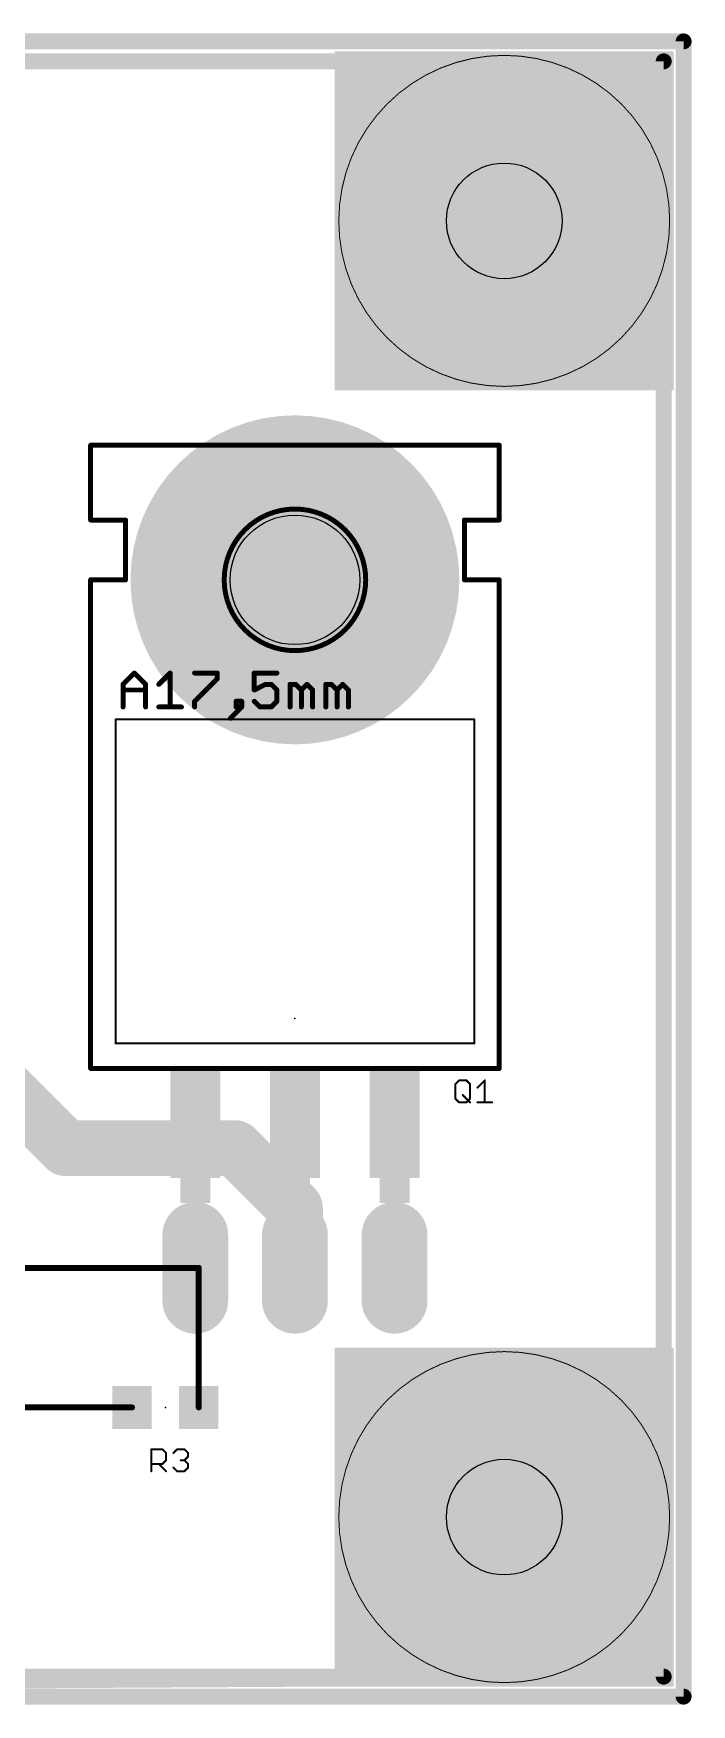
# Model space of a CAD drawing. Extents: x -0.2 to 44.7, y 0.1 to 42.6.
# Drawn here: x 27.88 to 44.65, y 0.05 to 42.62 of the extents above; entities that cross this region are included whole.
import ezdxf

# ---------------------------------------------------------------- set-up
doc = ezdxf.new("R2010")
doc.units = 0
for name, color, linetype in [('1', 22, 'CONTINUOUS'), ('16', 175, 'CONTINUOUS'), ('17', 82, 'CONTINUOUS'), ('20', 7, 'CONTINUOUS'), ('21', 253, 'CONTINUOUS'), ('23', 7, 'CONTINUOUS'), ('25', 253, 'CONTINUOUS'), ('41', 22, 'CONTINUOUS'), ('42', 175, 'CONTINUOUS'), ('43', 82, 'CONTINUOUS')]:
    doc.layers.add(name, color=color, linetype=linetype)

# ---------------------------------------------------------------- blocks, each defined once
blk = doc.blocks.new('RECT')
blk.add_solid([(-0.5, -0.5), (0.5, -0.5), (-0.5, 0.5), (0.5, 0.5)])
blk = doc.blocks.new('LONGP100')
at = {"const_width": 1}
blk.add_lwpolyline([(-0.5, 0), (0.5, 0)], dxfattribs=at)
at = {"const_width": 0.5}
for points in [[(-0.5, 0.25, 1), (-0.5, -0.25)], [(0.5, -0.25, 1), (0.5, 0.25)]]:
    blk.add_lwpolyline(points, format="xyb", dxfattribs=at)

msp = doc.modelspace()

# ---------------------------------------------------------------- linework, layer by layer
at = {"layer": '1'}
for points, const_width in [([(0.508, 41.91), (43.942, 41.91)], 0.4064), ([(43.942, 41.91), (43.942, 0.762)], 0.4064), ([(28.702, 14.224), (26.924, 16.002)], 1.4224), ([(33.02, 14.224), (28.702, 14.224)], 1.4224), ([(34.544, 12.7), (33.02, 14.224)], 1.4224), ([(34.544, 11.176), (34.544, 12.7)], 1.4224), ([(27.432, 11.176), (32.004, 11.176)], 0.1524), ([(32.004, 11.176), (32.092, 11.176)], 0.1524), ([(32.092, 11.176), (32.092, 7.62)], 0.1524), ([(30.392, 7.62), (27.266, 7.62)], 0.1524), ([(43.942, 0.762), (0.254, 0.508)], 0.4064)]:
    msp.add_lwpolyline(points, dxfattribs=dict(at, const_width=const_width))
for points, const_width in [([(44.0436, 41.91, 1), (43.8404, 41.91)], 0.2032), ([(43.942, 41.8084, 1), (43.942, 42.0116)], 0.2032), ([(28.702, 14.5796, 1), (28.702, 13.8684)], 0.7112), ([(33.2714, 14.4754, 1), (32.7686, 13.9726)], 0.7112), ([(33.02, 13.8684, 1), (33.02, 14.5796)], 0.7112), ([(28.4506, 13.9726, 1), (28.9534, 14.4754)], 0.7112), ([(34.8996, 12.7, 1), (34.1884, 12.7)], 0.7112), ([(34.2926, 12.4486, 1), (34.7954, 12.9514)], 0.7112), ([(34.1884, 11.176, 1), (34.8996, 11.176)], 0.7112), ([(32.004, 11.2141, 1), (32.004, 11.1379)], 0.0762), ([(32.004, 11.1379, 1), (32.004, 11.2141)], 0.0762), ([(32.1301, 11.176, 1), (32.0539, 11.176)], 0.0762), ([(32.092, 11.1379, 1), (32.092, 11.2141)], 0.0762), ([(30.392, 7.5819, 1), (30.392, 7.6581)], 0.0762), ([(32.0539, 7.62, 1), (32.1301, 7.62)], 0.0762), ([(43.8404, 0.762, 1), (44.0436, 0.762)], 0.2032), ([(43.9426, 0.6604, 1), (43.9414, 0.8636)], 0.2032)]:
    msp.add_lwpolyline(points, format="xyb", dxfattribs=dict(at, const_width=const_width))
at = {"layer": '16', "const_width": 0.4064}
for points in [[(0.508, 41.91), (43.942, 41.91)], [(43.942, 41.91), (43.942, 0.762)], [(43.942, 0.762), (0.508, 0.762)]]:
    msp.add_lwpolyline(points, dxfattribs=at)
at = {"layer": '16', "const_width": 0.2032}
for points in [[(44.0436, 41.91, 1), (43.8404, 41.91)], [(43.942, 41.8084, 1), (43.942, 42.0116)], [(43.8404, 0.762, 1), (44.0436, 0.762)], [(43.942, 0.6604, 1), (43.942, 0.8636)]]:
    msp.add_lwpolyline(points, format="xyb", dxfattribs=at)
at = {"layer": '20', "const_width": 0.4064}
for points in [[(0, 42.418), (44.45, 42.418)], [(44.45, 42.418), (44.45, 0.254)], [(0, 0.254), (44.45, 0.254)]]:
    msp.add_lwpolyline(points, dxfattribs=at)
at = {"layer": '20', "const_width": 0.2032}
for points in [[(44.5516, 42.418, 1), (44.3484, 42.418)], [(44.45, 42.3164, 1), (44.45, 42.5196)], [(44.45, 0.1524, 1), (44.45, 0.3556)], [(44.3484, 0.254, 1), (44.5516, 0.254)]]:
    msp.add_lwpolyline(points, format="xyb", dxfattribs=at)
at = {"layer": '20'}
for centre, radius in [((39.878, 37.846), 1.4732), ((34.544, 28.702), 1.651), ((39.878, 4.826), 1.4732)]:
    msp.add_circle(centre, radius, dxfattribs=at)
at = {"layer": '21'}
for points, const_width in [([(39.751, 32.131), (29.337, 32.131)], 0.127), ([(29.337, 30.226), (29.337, 32.131)], 0.127), ([(39.751, 30.226), (39.751, 32.131)], 0.127), ([(30.226, 30.226), (29.337, 30.226)], 0.127), ([(30.226, 28.702), (30.226, 30.226)], 0.127), ([(38.862, 28.702), (38.862, 30.226)], 0.127), ([(38.862, 30.226), (39.751, 30.226)], 0.127), ([(29.337, 16.256), (29.337, 28.702)], 0.127), ([(29.337, 28.702), (30.226, 28.702)], 0.127), ([(39.751, 28.702), (38.862, 28.702)], 0.127), ([(39.751, 16.256), (39.751, 28.702)], 0.127), ([(30.1625, 26.0397), (30.4506, 26.3278)], 0.127), ([(30.1625, 25.4635), (30.1625, 26.0397)], 0.127), ([(30.4506, 26.3278), (30.7387, 26.0397)], 0.127), ([(30.7387, 26.0397), (30.7387, 25.4635)], 0.127), ([(31.0746, 26.0397), (31.3627, 26.3278)], 0.127), ([(31.3627, 26.3278), (31.3627, 25.4635)], 0.127), ([(31.9868, 26.3278), (32.563, 26.3278)], 0.127), ([(32.563, 26.1838), (31.9868, 25.6076)], 0.127), ([(32.563, 26.3278), (32.563, 26.1838)], 0.127), ([(34.0832, 26.3278), (33.507, 26.3278)], 0.127), ([(33.507, 26.3278), (33.507, 25.8957)], 0.127), ([(33.507, 25.8957), (33.7951, 26.0397)], 0.127), ([(33.7951, 26.0397), (33.9392, 26.0397)], 0.127), ([(33.9392, 26.0397), (34.0832, 25.8957)], 0.127), ([(34.4191, 25.4635), (34.4191, 26.0397)], 0.127), ([(34.4191, 26.0397), (34.5632, 26.0397)], 0.127), ([(34.5632, 26.0397), (34.7072, 25.8957)], 0.127), ([(34.7072, 25.8957), (34.8513, 26.0397)], 0.127), ([(34.8513, 26.0397), (34.9953, 25.8957)], 0.127), ([(35.3312, 25.4635), (35.3312, 26.0397)], 0.127), ([(35.3312, 26.0397), (35.4753, 26.0397)], 0.127), ([(35.4753, 26.0397), (35.6194, 25.8957)], 0.127), ([(35.6194, 25.8957), (35.7634, 26.0397)], 0.127), ([(35.7634, 26.0397), (35.9075, 25.8957)], 0.127), ([(30.1625, 25.8957), (30.7387, 25.8957)], 0.127), ([(31.9868, 25.6076), (31.9868, 25.4635)], 0.127), ([(33.187, 25.6076), (33.043, 25.6076)], 0.127), ([(33.043, 25.6076), (33.043, 25.4635)], 0.127), ([(33.187, 25.4635), (33.187, 25.6076)], 0.127), ([(33.651, 25.4635), (33.507, 25.6076)], 0.127), ([(34.0832, 25.6076), (33.9392, 25.4635)], 0.127), ([(34.0832, 25.8957), (34.0832, 25.6076)], 0.127), ([(34.7072, 25.8957), (34.7072, 25.4635)], 0.127), ([(34.9953, 25.8957), (34.9953, 25.4635)], 0.127), ([(35.6194, 25.8957), (35.6194, 25.4635)], 0.127), ([(35.9075, 25.8957), (35.9075, 25.4635)], 0.127), ([(39.116, 25.146), (29.972, 25.146)], 0.0508), ([(29.972, 16.891), (29.972, 25.146)], 0.0508), ([(31.0746, 25.4635), (31.6509, 25.4635)], 0.127), ([(32.8989, 25.1754), (33.187, 25.4635)], 0.127), ([(33.043, 25.4635), (33.187, 25.4635)], 0.127), ([(33.9392, 25.4635), (33.651, 25.4635)], 0.127), ([(39.116, 25.146), (39.116, 16.891)], 0.0508), ([(29.972, 16.891), (39.116, 16.891)], 0.0508), ([(29.337, 16.256), (39.751, 16.256)], 0.127)]:
    msp.add_lwpolyline(points, dxfattribs=dict(at, const_width=const_width))
for points, const_width in [([(29.337, 32.1628, 1), (29.337, 32.0992)], 0.0635), ([(29.3687, 32.131, 1), (29.3053, 32.131)], 0.0635), ([(39.7828, 32.131, 1), (39.7193, 32.131)], 0.0635), ([(39.751, 32.0992, 1), (39.751, 32.1628)], 0.0635), ([(29.337, 30.2578, 1), (29.337, 30.1943)], 0.0635), ([(29.3053, 30.226, 1), (29.3687, 30.226)], 0.0635), ([(30.2578, 30.226, 1), (30.1943, 30.226)], 0.0635), ([(30.226, 30.1943, 1), (30.226, 30.2578)], 0.0635), ([(34.544, 26.8986, 1), (34.544, 30.5054, 1), (34.544, 26.8986)], 0.127), ([(38.8938, 30.226, 1), (38.8302, 30.226)], 0.0635), ([(38.862, 30.2578, 1), (38.862, 30.1943)], 0.0635), ([(39.7193, 30.226, 1), (39.7828, 30.226)], 0.0635), ([(39.751, 30.1943, 1), (39.751, 30.2578)], 0.0635), ([(29.337, 28.7338, 1), (29.337, 28.6703)], 0.0635), ([(29.3687, 28.702, 1), (29.3053, 28.702)], 0.0635), ([(30.1943, 28.702, 1), (30.2578, 28.702)], 0.0635), ([(30.226, 28.6703, 1), (30.226, 28.7338)], 0.0635), ([(38.8302, 28.702, 1), (38.8938, 28.702)], 0.0635), ([(38.862, 28.7338, 1), (38.862, 28.6703)], 0.0635), ([(39.7828, 28.702, 1), (39.7193, 28.702)], 0.0635), ([(39.751, 28.6703, 1), (39.751, 28.7338)], 0.0635), ([(30.14, 26.0622, 1), (30.185, 26.0173)], 0.0635), ([(30.1943, 26.0397, 1), (30.1308, 26.0397)], 0.0635), ([(30.4731, 26.3503, 1), (30.4282, 26.3054)], 0.0635), ([(30.4731, 26.3054, 1), (30.4282, 26.3503)], 0.0635), ([(30.7705, 26.0397, 1), (30.707, 26.0397)], 0.0635), ([(30.7163, 26.0173, 1), (30.7612, 26.0622)], 0.0635), ([(31.0522, 26.0622, 1), (31.0971, 26.0173)], 0.0635), ([(31.3945, 26.3278, 1), (31.331, 26.3278)], 0.0635), ([(31.3852, 26.3054, 1), (31.3403, 26.3503)], 0.0635), ([(31.9868, 26.3596, 1), (31.9868, 26.2961)], 0.0635), ([(32.5947, 26.3278, 1), (32.5312, 26.3278)], 0.0635), ([(32.5312, 26.1838, 1), (32.5947, 26.1838)], 0.0635), ([(32.5854, 26.1613, 1), (32.5405, 26.2062)], 0.0635), ([(32.563, 26.2961, 1), (32.563, 26.3596)], 0.0635), ([(33.5387, 26.3278, 1), (33.4752, 26.3278)], 0.0635), ([(33.507, 26.3596, 1), (33.507, 26.2961)], 0.0635), ([(33.7951, 26.0715, 1), (33.7951, 26.008)], 0.0635), ([(33.8093, 26.0113, 1), (33.7809, 26.0681)], 0.0635), ([(33.9616, 26.0622, 1), (33.9167, 26.0173)], 0.0635), ([(33.9392, 26.008, 1), (33.9392, 26.0715)], 0.0635), ([(34.0832, 26.2961, 1), (34.0832, 26.3596)], 0.0635), ([(34.4509, 26.0397, 1), (34.3874, 26.0397)], 0.0635), ([(34.4191, 26.0715, 1), (34.4191, 26.008)], 0.0635), ([(34.5856, 26.0622, 1), (34.5407, 26.0173)], 0.0635), ([(34.5632, 26.008, 1), (34.5632, 26.0715)], 0.0635), ([(34.8737, 26.0622, 1), (34.8288, 26.0173)], 0.0635), ([(34.8737, 26.0173, 1), (34.8288, 26.0622)], 0.0635), ([(35.363, 26.0397, 1), (35.2995, 26.0397)], 0.0635), ([(35.3312, 26.0715, 1), (35.3312, 26.008)], 0.0635), ([(35.4978, 26.0622, 1), (35.4528, 26.0173)], 0.0635), ([(35.4753, 26.008, 1), (35.4753, 26.0715)], 0.0635), ([(35.7859, 26.0622, 1), (35.741, 26.0173)], 0.0635), ([(35.7859, 26.0173, 1), (35.741, 26.0622)], 0.0635), ([(30.1625, 25.9274, 1), (30.1625, 25.8639)], 0.0635), ([(30.7387, 25.8639, 1), (30.7387, 25.9274)], 0.0635), ([(32.0185, 25.6076, 1), (31.955, 25.6076)], 0.0635), ([(31.9643, 25.63, 1), (32.0092, 25.5851)], 0.0635), ([(33.0747, 25.6076, 1), (33.0112, 25.6076)], 0.0635), ([(33.043, 25.6393, 1), (33.043, 25.5758)], 0.0635), ([(33.2188, 25.6076, 1), (33.1553, 25.6076)], 0.0635), ([(33.187, 25.5758, 1), (33.187, 25.6393)], 0.0635), ([(33.4752, 25.8957, 1), (33.5387, 25.8957)], 0.0635), ([(33.4928, 25.9241, 1), (33.5212, 25.8673)], 0.0635), ([(33.5294, 25.63, 1), (33.4845, 25.5851)], 0.0635), ([(34.115, 25.8957, 1), (34.0515, 25.8957)], 0.0635), ([(34.0515, 25.6076, 1), (34.115, 25.6076)], 0.0635), ([(34.0608, 25.8732, 1), (34.1057, 25.9181)], 0.0635), ([(34.1057, 25.5851, 1), (34.0608, 25.63)], 0.0635), ([(34.739, 25.8957, 1), (34.6755, 25.8957)], 0.0635), ([(34.6848, 25.9181, 1), (34.7297, 25.8732)], 0.0635), ([(34.6848, 25.8732, 1), (34.7297, 25.9181)], 0.0635), ([(35.0271, 25.8957, 1), (34.9636, 25.8957)], 0.0635), ([(34.9729, 25.8732, 1), (35.0178, 25.9181)], 0.0635), ([(35.6511, 25.8957, 1), (35.5876, 25.8957)], 0.0635), ([(35.5969, 25.9181, 1), (35.6418, 25.8732)], 0.0635), ([(35.5969, 25.8732, 1), (35.6418, 25.9181)], 0.0635), ([(35.9392, 25.8957, 1), (35.8757, 25.8957)], 0.0635), ([(35.885, 25.8732, 1), (35.9299, 25.9181)], 0.0635), ([(29.972, 25.1587, 1), (29.972, 25.1333)], 0.0254), ([(29.9847, 25.146, 1), (29.9593, 25.146)], 0.0254), ([(30.1308, 25.4635, 1), (30.1943, 25.4635)], 0.0635), ([(30.707, 25.4635, 1), (30.7705, 25.4635)], 0.0635), ([(31.0746, 25.4952, 1), (31.0746, 25.4318)], 0.0635), ([(31.331, 25.4635, 1), (31.3945, 25.4635)], 0.0635), ([(31.6509, 25.4318, 1), (31.6509, 25.4952)], 0.0635), ([(31.955, 25.4635, 1), (32.0185, 25.4635)], 0.0635), ([(32.8764, 25.1978, 1), (32.9213, 25.1529)], 0.0635), ([(33.0112, 25.4635, 1), (33.0747, 25.4635)], 0.0635), ([(33.043, 25.4952, 1), (33.043, 25.4318)], 0.0635), ([(33.1553, 25.4635, 1), (33.2188, 25.4635)], 0.0635), ([(33.2095, 25.441, 1), (33.1646, 25.486)], 0.0635), ([(33.187, 25.4318, 1), (33.187, 25.4952)], 0.0635), ([(33.651, 25.4952, 1), (33.651, 25.4318)], 0.0635), ([(33.6286, 25.441, 1), (33.6735, 25.486)], 0.0635), ([(33.9167, 25.486, 1), (33.9616, 25.441)], 0.0635), ([(33.9392, 25.4318, 1), (33.9392, 25.4952)], 0.0635), ([(34.3874, 25.4635, 1), (34.4509, 25.4635)], 0.0635), ([(34.6755, 25.4635, 1), (34.739, 25.4635)], 0.0635), ([(34.9636, 25.4635, 1), (35.0271, 25.4635)], 0.0635), ([(35.2995, 25.4635, 1), (35.363, 25.4635)], 0.0635), ([(35.5876, 25.4635, 1), (35.6511, 25.4635)], 0.0635), ([(35.8757, 25.4635, 1), (35.9392, 25.4635)], 0.0635), ([(39.1287, 25.146, 1), (39.1033, 25.146)], 0.0254), ([(39.116, 25.1333, 1), (39.116, 25.1587)], 0.0254), ([(29.972, 16.9037, 1), (29.972, 16.8783)], 0.0254), ([(29.9593, 16.891, 1), (29.9847, 16.891)], 0.0254), ([(39.1033, 16.891, 1), (39.1287, 16.891)], 0.0254), ([(39.116, 16.8783, 1), (39.116, 16.9037)], 0.0254), ([(29.337, 16.2877, 1), (29.337, 16.2243)], 0.0635), ([(29.3053, 16.256, 1), (29.3687, 16.256)], 0.0635), ([(39.7193, 16.256, 1), (39.7828, 16.256)], 0.0635), ([(39.751, 16.2243, 1), (39.751, 16.2877)], 0.0635)]:
    msp.add_lwpolyline(points, format="xyb", dxfattribs=dict(at, const_width=const_width))
at = {"layer": '23'}
for p in [(34.544, 17.526), (31.242, 7.62)]:
    msp.add_point(p, dxfattribs=at)
at = {"layer": '25', "const_width": 0.0254}
for points in [[(39.878, 33.6296, 1), (39.878, 42.0624, 1), (39.878, 33.6296)], [(38.6461, 15.8585, 1), (38.6207, 15.8585)], [(38.6244, 15.8674, 1), (38.6424, 15.8495)], [(38.7266, 15.9644, 1), (38.7266, 15.939)], [(38.7356, 15.9427, 1), (38.7176, 15.9607)], [(38.922, 15.9607, 1), (38.9041, 15.9427)], [(38.913, 15.939, 1), (38.913, 15.9644)], [(39.019, 15.8585, 1), (38.9935, 15.8585)], [(38.9973, 15.8495, 1), (39.0152, 15.8674)], [(39.1857, 15.7742, 1), (39.2037, 15.7563)], [(39.3938, 15.9517, 1), (39.3684, 15.9517)], [(39.3901, 15.9427, 1), (39.3722, 15.9607)], [(38.6424, 15.4946, 1), (38.6244, 15.4766)], [(38.6207, 15.4856, 1), (38.6461, 15.4856)], [(38.7266, 15.4051, 1), (38.7266, 15.3797)], [(38.7176, 15.3834, 1), (38.7356, 15.4014)], [(38.8288, 15.5878, 1), (38.8108, 15.5698)], [(38.9041, 15.4014, 1), (38.922, 15.3834)], [(38.913, 15.3797, 1), (38.913, 15.4051)], [(38.9935, 15.4856, 1), (39.019, 15.4856)], [(39.0152, 15.4766, 1), (38.9973, 15.4946)], [(38.9973, 15.3834, 1), (39.0152, 15.4014)], [(39.1947, 15.4051, 1), (39.1947, 15.3797)], [(39.3684, 15.3924, 1), (39.3938, 15.3924)], [(39.5676, 15.3797, 1), (39.5676, 15.4051)], [(39.878, 0.6096, 1), (39.878, 9.0424, 1), (39.878, 0.6096)], [(30.8991, 6.5537, 1), (30.8737, 6.5537)], [(30.8864, 6.5664, 1), (30.8864, 6.541)], [(31.175, 6.5627, 1), (31.1571, 6.5447)], [(31.166, 6.541, 1), (31.166, 6.5664)], [(31.272, 6.4605, 1), (31.2466, 6.4605)], [(31.2503, 6.4515, 1), (31.2682, 6.4694)], [(31.4387, 6.4694, 1), (31.4567, 6.4515)], [(31.5409, 6.5664, 1), (31.5409, 6.541)], [(31.5499, 6.5447, 1), (31.5319, 6.5627)], [(31.7363, 6.5627, 1), (31.7184, 6.5447)], [(31.7273, 6.541, 1), (31.7273, 6.5664)], [(31.8333, 6.4605, 1), (31.8079, 6.4605)], [(31.8116, 6.4515, 1), (31.8295, 6.4694)], [(31.8295, 6.3583, 1), (31.8116, 6.3762)], [(30.8864, 6.1935, 1), (30.8864, 6.1681)], [(30.8737, 5.9944, 1), (30.8991, 5.9944)], [(31.0818, 6.1898, 1), (31.0638, 6.1718)], [(31.1571, 6.1898, 1), (31.175, 6.1718)], [(31.166, 6.1681, 1), (31.166, 6.1935)], [(31.2466, 6.274, 1), (31.272, 6.274)], [(31.2682, 6.2651, 1), (31.2503, 6.283)], [(31.2503, 5.9854, 1), (31.2682, 6.0034)], [(31.4567, 6.0966, 1), (31.4387, 6.0786)], [(31.5409, 6.0071, 1), (31.5409, 5.9817)], [(31.5319, 5.9854, 1), (31.5499, 6.0034)], [(31.6341, 6.2867, 1), (31.6341, 6.2613)], [(31.7363, 6.283, 1), (31.7184, 6.2651)], [(31.7184, 6.283, 1), (31.7363, 6.2651)], [(31.7184, 6.0034, 1), (31.7363, 5.9854)], [(31.7273, 6.2613, 1), (31.7273, 6.2867)], [(31.7273, 5.9817, 1), (31.7273, 6.0071)], [(31.8079, 6.3673, 1), (31.8333, 6.3673)], [(31.8333, 6.1808, 1), (31.8079, 6.1808)], [(31.8079, 6.0876, 1), (31.8333, 6.0876)], [(31.8116, 6.1718, 1), (31.8295, 6.1898)], [(31.8295, 6.0786, 1), (31.8116, 6.0966)]]:
    msp.add_lwpolyline(points, format="xyb", dxfattribs=at)
at = {"layer": '25', "const_width": 0.0508}
for points in [[(38.6334, 15.8585), (38.7266, 15.9517)], [(38.6334, 15.4856), (38.6334, 15.8585)], [(38.7266, 15.9517), (38.913, 15.9517)], [(38.913, 15.9517), (39.0063, 15.8585)], [(39.0063, 15.8585), (39.0063, 15.4856)], [(39.1947, 15.7652), (39.3811, 15.9517)], [(39.3811, 15.9517), (39.3811, 15.3924)], [(38.7266, 15.3924), (38.6334, 15.4856)], [(38.913, 15.3924), (38.7266, 15.3924)], [(38.8198, 15.5788), (39.0063, 15.3924)], [(39.0063, 15.4856), (38.913, 15.3924)], [(39.1947, 15.3924), (39.5676, 15.3924)], [(30.8864, 5.9944), (30.8864, 6.5537)], [(30.8864, 6.5537), (31.166, 6.5537)], [(31.166, 6.5537), (31.2593, 6.4605)], [(31.2593, 6.4605), (31.2593, 6.274)], [(31.4477, 6.4605), (31.5409, 6.5537)], [(31.5409, 6.5537), (31.7273, 6.5537)], [(31.7273, 6.5537), (31.8206, 6.4605)], [(31.8206, 6.3673), (31.7273, 6.274)], [(31.8206, 6.4605), (31.8206, 6.3673)], [(31.166, 6.1808), (30.8864, 6.1808)], [(31.0728, 6.1808), (31.2593, 5.9944)], [(31.2593, 6.274), (31.166, 6.1808)], [(31.5409, 5.9944), (31.4477, 6.0876)], [(31.7273, 5.9944), (31.5409, 5.9944)], [(31.7273, 6.274), (31.6341, 6.274)], [(31.7273, 6.274), (31.8206, 6.1808)], [(31.8206, 6.0876), (31.7273, 5.9944)], [(31.8206, 6.1808), (31.8206, 6.0876)]]:
    msp.add_lwpolyline(points, dxfattribs=at)
at = {"layer": '42', "const_width": 4.191}
msp.add_lwpolyline([(34.544, 26.6065, 1), (34.544, 30.7975, 1), (34.544, 26.6065)], format="xyb", dxfattribs=at)
at = {"layer": '43', "const_width": 4.191}
msp.add_lwpolyline([(34.544, 26.6065, 1), (34.544, 30.7975, 1), (34.544, 26.6065)], format="xyb", dxfattribs=at)

# ---------------------------------------------------------------- block references
at = {"layer": '1', "yscale": 1.1}
for p in [(30.392, 7.62), (32.092, 7.62)]:
    msp.add_blockref('RECT', p, dxfattribs=at)
at = {"layer": '17', "xscale": 1.6764, "yscale": 1.6764, "rotation": 90}
for p in [(32.004, 11.176), (32.004, 11.176), (34.544, 11.176), (34.544, 11.176), (37.084, 11.176), (37.084, 11.176)]:
    msp.add_blockref('LONGP100', p, dxfattribs=at)
at = {"layer": '21'}
for p, xscale, yscale in [((32.004, 14.859), 1.27, 2.794), ((34.544, 14.859), 1.27, 2.794), ((37.084, 14.859), 1.27, 2.794), ((32.004, 13.1445), 0.762, 0.635), ((34.544, 13.1445), 0.762, 0.635), ((37.084, 13.1445), 0.762, 0.635)]:
    msp.add_blockref('RECT', p, dxfattribs=dict(at, xscale=xscale, yscale=yscale))
at = {"layer": '41', "xscale": 8.636, "yscale": 8.636}
for p in [(39.878, 37.846), (39.878, 4.826)]:
    msp.add_blockref('RECT', p, dxfattribs=at)
at = {"layer": '42', "xscale": 8.636, "yscale": 8.636}
for p in [(39.878, 37.846), (39.878, 4.826)]:
    msp.add_blockref('RECT', p, dxfattribs=at)

doc.saveas('drawing.dxf')
